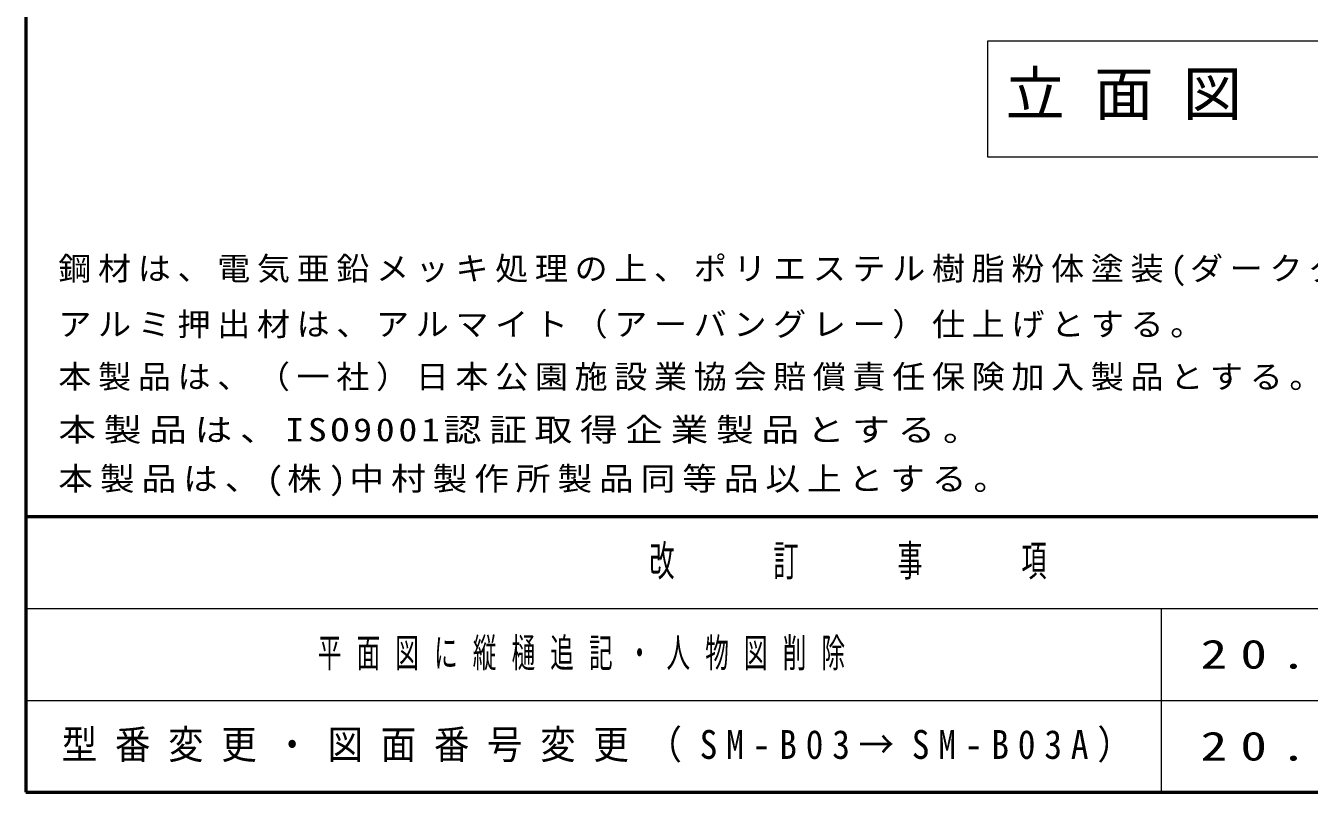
# Model space of a CAD drawing. Units: millimetres on the paper, scale 1:50. Extents: x -365 to 0, y 0 to 257.
# Drawn here: x -365 to -267.2, y 0 to 58.4 of the extents above; entities that cross this region are included whole.
import ezdxf

# ---------------------------------------------------------------- set-up
doc = ezdxf.new("R2010")
doc.units = ezdxf.units.MM
doc.layers.add('LY_1', color=7, linetype='Continuous', lineweight=25)
doc.layers.add('LY_2', color=7, linetype='Continuous', lineweight=13)
doc.styles.add('ＭＳ ゴシック', font='')
doc.styles.get('ＭＳ ゴシック').set_extended_font_data('MS Gothic')

msp = doc.modelspace()

# ---------------------------------------------------------------- linework, layer by layer
at = {"layer": 'LY_1', "lineweight": 13}
for p, q in [((-291.745, 57.184), (-291.745, 48.384)), ((-243.945, 57.184), (-291.745, 57.184)), ((-291.745, 48.384), (-243.945, 48.384))]:
    msp.add_line(p, q, dxfattribs=at)
at = {"layer": 'LY_2', "lineweight": 50}
for p, q in [((-365, 257), (-365, 0)), ((-365, 21), (0, 21)), ((-365, 0), (0, 0))]:
    msp.add_line(p, q, dxfattribs=at)
at = {"layer": 'LY_2'}
for p, q in [((-365, 14), (-238.5, 14)), ((-278.5, 14), (-278.5, 0)), ((-365, 7), (-238.5, 7))]:
    msp.add_line(p, q, dxfattribs=at)

# ---------------------------------------------------------------- texts
at = {"layer": 'LY_1', "style": 'ＭＳ ゴシック'}
for s, insert, char_height, attachment_point in [('\\T1.5;立面図\\~S=1/50', (-290.345, 52.784), 3.299, 4), ('\\T1.2;\\W1.05;鋼材は、電気亜鉛メッキ処理の上、ポリエステル樹脂粉体塗装(ダークグレー)仕上げとする。', (-362.512, 38.526), 1.76, 7), ('\\T1.2;\\W1.05;アルミ押出材は、アルマイト（アーバングレー）仕上げとする。', (-362.512, 34.526), 1.76, 7), ('\\T1.2;\\W1.05;本製品は、（一社）日本公園施設業協会賠償責任保険加入製品とする。', (-362.512, 30.526), 1.76, 7), ('\\T1.2;\\W1.2;本製品は、ISO9001認証取得企業製品とする。', (-362.512, 26.526), 1.76, 7), ('\\T1.2;\\W1.1;本製品は、(株)中村製作所製品同等品以上とする。', (-362.512, 22.526), 1.76, 7), ('\\T1.64;\\W0.6;平面図に縦樋追記・人物図削除', (-342.75, 10.5), 2.199, 4), ('\\T1.5;\\W1.35;20.09.08', (-275.5, 10.5), 2.199, 4), ('\\T1.5;\\W0.9;型番変更・図面番号変更（SM-B03→SM-B03A）', (-362.25, 3.5), 2.199, 4), ('\\T1.5;\\W1.35;20.06.17', (-275.5, 3.5), 2.199, 4)]:
    msp.add_mtext(s, dxfattribs=dict(at, insert=insert, char_height=char_height, attachment_point=attachment_point))
at = {"layer": 'LY_2', "color": 4, "insert": (-301.75, 17.5), "char_height": 2.346, "attachment_point": 5, "style": 'ＭＳ ゴシック'}
msp.add_mtext('\\T1.64;\\W0.6;改\u3000\u3000訂\u3000\u3000事\u3000\u3000項', dxfattribs=at)

doc.saveas('drawing.dxf')
